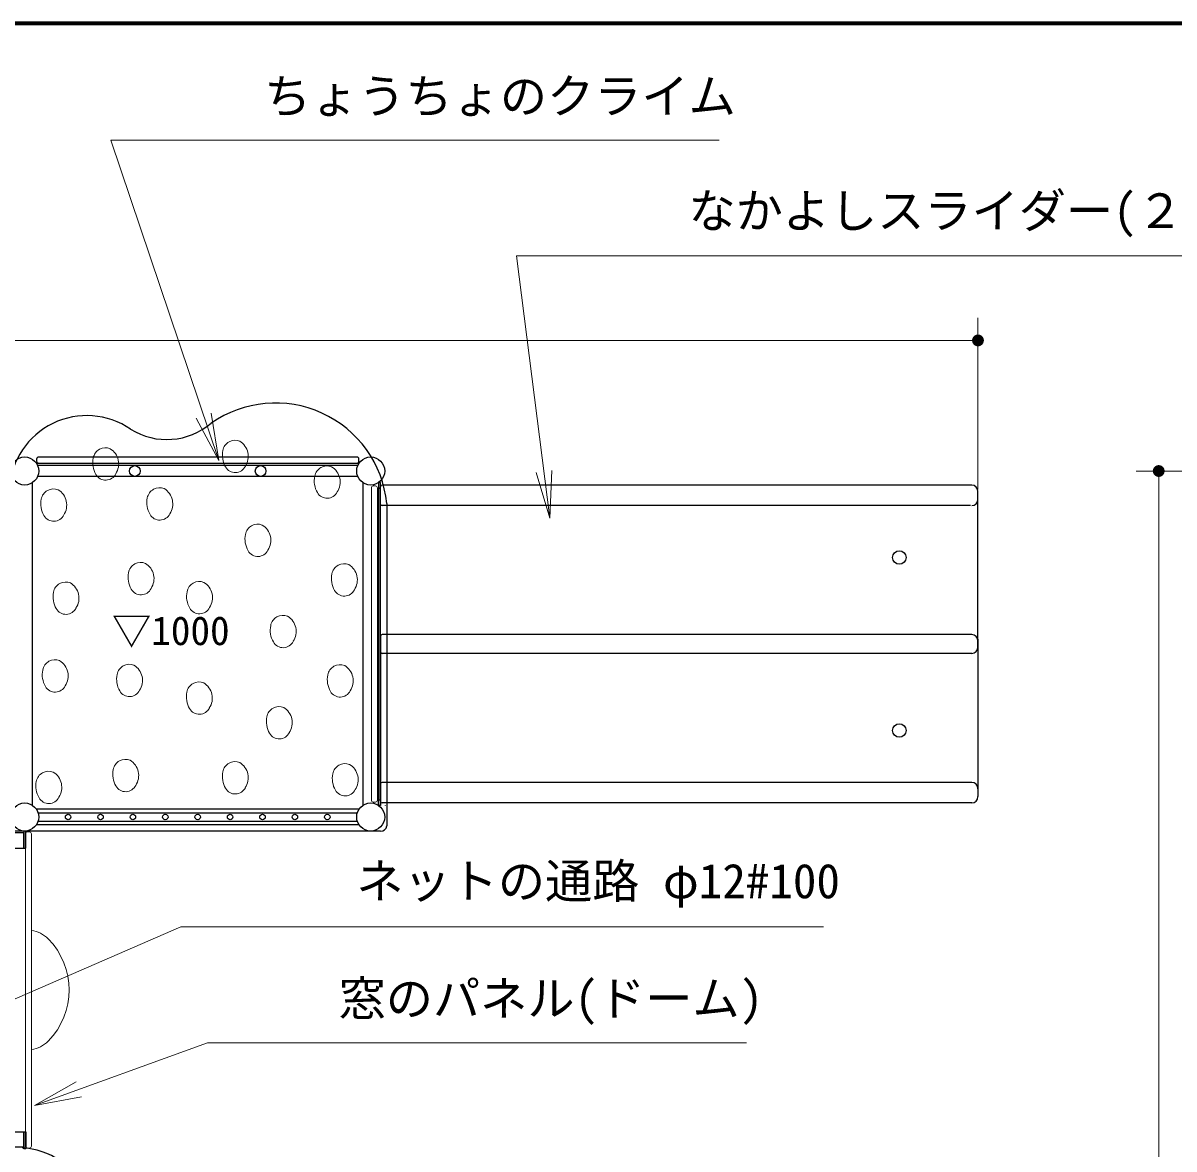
# Model space of a CAD drawing. Units: millimetres at full size, sheet at 1:60; details may follow other scales. Extents: x 900 to 24300, y 900 to 16920.
# Drawn here: x 6749 to 10408, y 13340 to 16920 of the extents above; entities that cross this region are included whole.
import ezdxf
from ezdxf.enums import TextEntityAlignment as Align

# ---------------------------------------------------------------- set-up
doc = ezdxf.new("R2010")
doc.units = ezdxf.units.MM
doc.header["$LTSCALE"] = 60
for name, color, linetype, lineweight in [('D-STR-1', 1, 'Continuous', 25), ('D-STR-2', 82, 'Continuous', 13), ('D-STR-3', 251, 'Continuous', 9), ('D-STR-DIM', 7, 'Continuous', 13), ('D-STR-HTXT', 7, 'Continuous', 13), ('D-STR-TXT', 7, 'Continuous', 13), ('D-TTL', 7, 'Continuous', 70)]:
    doc.layers.add(name, color=color, linetype=linetype, lineweight=lineweight)
doc.styles.add('ＭＳ ゴシック', font='')
doc.styles.get('ＭＳ ゴシック').set_extended_font_data('MS Gothic')

# ---------------------------------------------------------------- blocks, each defined once
blk = doc.blocks.new('open_arrow')
at = {"color": 0, "linetype": 'Continuous', "lineweight": -2}
blk.add_lwpolyline([(7.5, 1.25), (0, 0), (7.5, -1.25)], dxfattribs=at)
blk = doc.blocks.new('filled_dot')
at = {"color": 0, "linetype": 'Continuous', "lineweight": -2, "const_width": 1.25}
blk.add_lwpolyline([(-0.625, 0, 1), (0.625, 0, 1)], format="xyb", close=True, dxfattribs=at)

msp = doc.modelspace()

# ---------------------------------------------------------------- linework, layer by layer
at = {"layer": 'D-STR-1'}
for p, q in [((6791.07, 15520.72), (7817.32, 15520.72)), ((6791.7, 15533.72), (6791.7, 15526.72)), ((7810.7, 15539.72), (6797.7, 15539.72)), ((6797.7, 15520.72), (7810.7, 15520.72)), ((7816.7, 15526.72), (7816.7, 15533.72)), ((7813.02, 15512.72), (6795.38, 15512.72)), ((6779.2, 14432.6), (6779.2, 15458.85)), ((7813.02, 15478.72), (6795.38, 15478.72)), ((7829.2, 15458.85), (7829.2, 14432.6)), ((7879.2, 15458.85), (7879.2, 14432.6)), ((7879.2, 15458.85), (7879.2, 14432.6)), ((7885.2, 14915.72), (7885.2, 15445.72)), ((7885.2, 14915.72), (7885.2, 15445.72)), ((9765.2, 15450.72), (7890.2, 15450.72)), ((7879.2, 15408.85), (7879.2, 14482.6)), ((9785.2, 14930.72), (9785.2, 15430.72)), ((9761.64, 15385.72), (7890.2, 15385.72)), ((7905.43, 15392.61), (7905.41, 14367.6)), ((7885.2, 14975.72), (7885.2, 14445.72)), ((7885.2, 14975.72), (7885.2, 14445.72)), ((9765.2, 14975.72), (7890.2, 14975.72)), ((9785.2, 14960.72), (9785.2, 14460.72)), ((9765.2, 14915.72), (7890.2, 14915.72)), ((9765.2, 14505.72), (7890.2, 14505.72)), ((7817.32, 14420.72), (6791.07, 14420.72)), ((9765.2, 14440.72), (7890.2, 14440.72)), ((7901.8, 14432.8), (7901.79, 14432.87)), ((6796.62, 14409.32), (7811.78, 14409.32)), ((7884.93, 14350.37), (6723.47, 14350.45)), ((7817.32, 14370.72), (6791.07, 14370.72)), ((6796.62, 14382.12), (7811.78, 14382.12))]:
    msp.add_line(p, q, dxfattribs=at)
for points in [[(7879.2, 15458.85), (7879.2, 15440.72), (7885.2, 15440.72), (7885.2, 15458.85)], [(7885.2, 14450.72), (7885.2, 15440.72), (7879.2, 15440.72), (7879.2, 14450.72)], [(7879.2, 14432.6), (7879.2, 14450.72), (7885.2, 14450.72), (7885.2, 14432.6)], [(6751.2, 14296.17), (6757.2, 14296.17), (6757.2, 14351.17), (6751.2, 14351.17)], [(6751.2, 14296.87), (6751.2, 14345.47), (5657.2, 14345.47), (5657.2, 14296.87)], [(6751.2, 13394.57), (6751.2, 13345.97), (5657.2, 13345.97), (5657.2, 13394.57)], [(6751.2, 13395.27), (6757.2, 13395.27), (6757.2, 13340.27), (6751.2, 13340.27)]]:
    msp.add_lwpolyline(points, close=True, dxfattribs=at)
for centre, radius in [((6754.2, 15495.72), 44.55), ((7854.2, 15495.72), 44.55), ((7854.2, 15495.72), 44.55), ((7104.2, 15495.72), 17), ((7504.2, 15495.72), 17), ((9535.2, 15220.72), 21.35), ((9535.2, 14670.72), 21.35), ((6754.2, 14395.72), 44.55), ((7854.2, 14395.72), 44.55), ((6892.2, 14395.72), 8.65), ((6995.2, 14395.72), 8.65), ((7098.2, 14395.72), 8.65), ((7201.2, 14395.72), 8.65), ((7304.2, 14395.72), 8.65), ((7407.2, 14395.72), 8.65), ((7510.2, 14395.72), 8.65), ((7613.2, 14395.72), 8.65), ((7716.2, 14395.72), 8.65)]:
    msp.add_circle(centre, radius, dxfattribs=at)
for centre, radius, start, end in [((7551.46, 15356.13), 355.84, 5.88399, 125.01139), ((6951.14, 15425.66), 246.16, 55.45301, 176.25152), ((7205.78, 15815.23), 219.4, 238.37532, 310.16985), ((6797.7, 15533.72), 6, 90, 180), ((6797.7, 15526.72), 6, 180, 270), ((7810.7, 15533.72), 6, 0, 90), ((7810.7, 15526.72), 6, 270, 0), ((7890.2, 15445.72), 5, 90, 180), ((9765.2, 15430.72), 20, 0, 90), ((7890.2, 15390.72), 5, 180, 270), ((9765.2, 15405.72), 20, 270, 0), ((7890.2, 14970.72), 5, 90, 180), ((9765.2, 14955.72), 20, 0, 90), ((9765.2, 14935.72), 20, 270, 0), ((7890.2, 14920.72), 5, 180, 270), ((7890.2, 14500.72), 5, 90, 180), ((9765.2, 14485.72), 20, 0, 90), ((9765.2, 14460.72), 20, 270, 0), ((7890.2, 14445.72), 5, 180, 270), ((7886.09, 14369.78), 19.44, 266.5856, 353.5571), ((6729.44, 13098.78), 246.16, 325.45301, 86.25152)]:
    msp.add_arc(centre, radius, start, end, dxfattribs=at)
at = {"layer": 'D-STR-2'}
for p, q in [((7869.45, 15448.22), (7862.45, 15448.22)), ((7856.45, 15442.22), (7856.45, 14449.22)), ((7875.45, 14449.22), (7875.45, 15442.22)), ((7862.45, 14443.22), (7869.45, 14443.22)), ((6762.45, 14348.22), (6769.45, 14348.22)), ((6756.45, 13349.22), (6756.45, 14342.22)), ((6775.45, 14342.22), (6775.45, 13349.22)), ((6769.45, 13343.22), (6762.45, 13343.22))]:
    msp.add_line(p, q, dxfattribs=at)
for centre, start, end in [((7862.45, 15442.22), 90, 180), ((7869.45, 15442.22), 0, 90), ((7862.45, 14449.22), 180, 270), ((7869.45, 14449.22), 270, 360), ((6762.45, 14342.22), 90, 180), ((6769.45, 14342.22), 0, 90), ((6762.45, 13349.22), 180, 270), ((6769.45, 13349.22), 270, 360)]:
    msp.add_arc(centre, 6, start, end, dxfattribs=at)
at = {"layer": 'D-STR-3'}
for centre, radius, start, end in [((7423.1, 15553.8), 39.69, 68.17288, 169.65104), ((7408.36, 15542.24), 56.68, 326.31702, 58.64794), ((7011.08, 15529.91), 39.69, 68.17288, 169.65104), ((6996.35, 15518.35), 56.68, 326.31702, 58.64794), ((7458.25, 15546.39), 75.61, 168.91626, 209.88854), ((7046.24, 15522.51), 75.61, 168.91626, 209.88854), ((7011.67, 15502.28), 35.57, 209.38709, 334.20201), ((7423.69, 15526.17), 35.57, 209.38709, 334.20201), ((7715.22, 15472.21), 39.69, 68.17288, 169.65104), ((7700.49, 15460.65), 56.68, 326.31702, 58.64794), ((7750.38, 15464.8), 75.61, 168.91626, 209.88854), ((6845.77, 15399.16), 39.69, 68.17288, 169.65104), ((6831.04, 15387.6), 56.68, 326.31702, 58.64794), ((7218.09, 15395.41), 75.61, 168.91626, 209.88854), ((7182.93, 15402.81), 39.69, 68.17288, 169.65104), ((7168.2, 15391.25), 56.68, 326.31702, 58.64794), ((7715.82, 15444.58), 35.57, 209.38709, 334.20201), ((6880.93, 15391.75), 75.61, 168.91626, 209.88854), ((6846.36, 15371.53), 35.57, 209.38709, 334.20201), ((7183.53, 15375.18), 35.57, 209.38709, 334.20201), ((7494.91, 15287.1), 39.69, 68.17288, 169.65104), ((7480.18, 15275.54), 56.68, 326.31702, 58.64794), ((7530.07, 15279.69), 75.61, 168.91626, 209.88854), ((7495.51, 15259.47), 35.57, 209.38709, 334.20201), ((7123.29, 15165.34), 39.69, 68.17288, 169.65104), ((7108.55, 15153.78), 56.68, 326.31702, 58.64794), ((7769.86, 15161.31), 39.69, 68.17288, 169.65104), ((7755.13, 15149.75), 56.68, 326.31702, 58.64794), ((7158.45, 15157.93), 75.61, 168.91626, 209.88854), ((7805.02, 15153.9), 75.61, 168.91626, 209.88854), ((6884.72, 15103.23), 39.69, 68.17288, 169.65104), ((6869.99, 15091.67), 56.68, 326.31702, 58.64794), ((7123.88, 15137.71), 35.57, 209.38709, 334.20201), ((7309.31, 15104.92), 39.69, 68.17288, 169.65104), ((7294.57, 15093.36), 56.68, 326.31702, 58.64794), ((7770.46, 15133.68), 35.57, 209.38709, 334.20201), ((6919.88, 15095.82), 75.61, 168.91626, 209.88854), ((7344.46, 15097.51), 75.61, 168.91626, 209.88854), ((6885.31, 15075.6), 35.57, 209.38709, 334.20201), ((7309.9, 15077.29), 35.57, 209.38709, 334.20201), ((7575.24, 14997.25), 39.69, 68.17288, 169.65104), ((7560.51, 14985.69), 56.68, 326.31702, 58.64794), ((7610.4, 14989.85), 75.61, 168.91626, 209.88854), ((7575.84, 14969.62), 35.57, 209.38709, 334.20201), ((6850.35, 14855.91), 39.69, 68.17288, 169.65104), ((6885.51, 14848.5), 75.61, 168.91626, 209.88854), ((6835.62, 14844.35), 56.68, 326.31702, 58.64794), ((7086.77, 14841.6), 39.69, 68.17288, 169.65104), ((7072.03, 14830.04), 56.68, 326.31702, 58.64794), ((7756.74, 14840.13), 39.69, 68.17288, 169.65104), ((7742.01, 14828.57), 56.68, 326.31702, 58.64794), ((7121.93, 14834.19), 75.61, 168.91626, 209.88854), ((7308.68, 14785.35), 39.69, 68.17288, 169.65104), ((7293.95, 14773.79), 56.68, 326.31702, 58.64794), ((7791.9, 14832.72), 75.61, 168.91626, 209.88854), ((6850.95, 14828.28), 35.57, 209.38709, 334.20201), ((7087.36, 14813.97), 35.57, 209.38709, 334.20201), ((7343.84, 14777.94), 75.61, 168.91626, 209.88854), ((7757.34, 14812.5), 35.57, 209.38709, 334.20201), ((7309.28, 14757.72), 35.57, 209.38709, 334.20201), ((7598.09, 14699.66), 75.61, 168.91626, 209.88854), ((7562.93, 14707.07), 39.69, 68.17288, 169.65104), ((7548.2, 14695.51), 56.68, 326.31702, 58.64794), ((7563.53, 14679.44), 35.57, 209.38709, 334.20201), ((7074.6, 14539.37), 39.69, 68.17288, 169.65104), ((7059.87, 14527.81), 56.68, 326.31702, 58.64794), ((7423.1, 14532.04), 39.69, 68.17288, 169.65104), ((7408.36, 14520.48), 56.68, 326.31702, 58.64794), ((7772.57, 14525.93), 39.69, 68.17288, 169.65104), ((6830, 14501.67), 39.69, 68.17288, 169.65104), ((6815.27, 14490.11), 56.68, 326.31702, 58.64794), ((7109.76, 14531.97), 75.61, 168.91626, 209.88854), ((7458.25, 14524.64), 75.61, 168.91626, 209.88854), ((7807.72, 14518.52), 75.61, 168.91626, 209.88854), ((7757.83, 14514.37), 56.68, 326.31702, 58.64794), ((6865.16, 14494.26), 75.61, 168.91626, 209.88854), ((7075.2, 14511.74), 35.57, 209.38709, 334.20201), ((6830.6, 14474.04), 35.57, 209.38709, 334.20201), ((7423.69, 14504.41), 35.57, 209.38709, 334.20201), ((7773.16, 14498.3), 35.57, 209.38709, 334.20201), ((6758.19, 13935.87), 101.44, 45.72572, 80.2029), ((6661.96, 13845.72), 233.24, 315.74079, 44.25921), ((6758.19, 13755.58), 101.44, 279.7971, 314.27428)]:
    msp.add_arc(centre, radius, start, end, dxfattribs=at)
at = {"layer": 'D-STR-DIM'}
for p, q in [((9785.2, 15437.21), (9785.2, 15982.91)), ((1605.2, 15910.91), (9785.2, 15910.91)), ((11255.04, 15495.72), (10287.86, 15495.72)), ((10359.86, 9195.72), (10359.86, 15495.72))]:
    msp.add_line(p, q, dxfattribs=at)
at = {"layer": 'D-STR-HTXT'}
for points in [[(7371.22, 15529.64), (7027.69, 16547.83), (7047.69, 16547.83), (8962.59, 16547.83), (8005.14, 16547.83)], [(8424.17, 15345.71), (8317.88, 16179.48), (8337.88, 16179.48), (10612.33, 16179.48), (9475.1, 16179.48)], [(6535.28, 13735.56), (7250.75, 14046.9), (7270.75, 14046.9), (9293.8, 14046.9), (8282.28, 14046.9)], [(6784.74, 13478.68), (7335.46, 13677.6), (7355.46, 13677.6), (9049.56, 13677.6), (8202.51, 13677.6)]]:
    msp.add_lwpolyline(points, dxfattribs=at)
at = {"layer": 'D-TTL'}
msp.add_lwpolyline([(900, 900), (900, 16920), (24300, 16920), (24300, 900)], close=True, dxfattribs=at)

# ---------------------------------------------------------------- block references
at = {"layer": 'D-STR-DIM', "xscale": 15, "yscale": 15}
for p, rotation in [((9785.2, 15910.91), 180), ((10359.86, 15495.72), 270)]:
    msp.add_blockref('filled_dot', p, dxfattribs=dict(at, rotation=rotation))
at = {"layer": 'D-STR-HTXT', "xscale": 20, "yscale": 20}
for p, rotation in [((7371.22, 15529.64), 108.6), ((8424.17, 15345.71), 97.3), ((6784.74, 13478.68), 19.9)]:
    msp.add_blockref('open_arrow', p, dxfattribs=dict(at, rotation=rotation))

# ---------------------------------------------------------------- texts
at = {"layer": 'D-STR-HTXT', "style": 'ＭＳ ゴシック'}
for s, p in [('ちょうちょのクライム', (9015.17, 16687.9)), ('なかよしスライダー(２連)', (10664.75, 16323.36)), ('ネットの通路 φ12#100', (9346.35, 14192.3)), ('窓のパネル(ドーム)', (9102.13, 13819.19))]:
    msp.add_text(s, height=110, dxfattribs=at).set_placement(p, align=Align.MIDDLE_RIGHT)
at = {"layer": 'D-STR-TXT', "style": 'ＭＳ ゴシック'}
msp.add_text('▽1000', height=91.64, dxfattribs=at).set_placement((7031.38, 14914.82), align=Align.BOTTOM_LEFT)

doc.saveas('drawing.dxf')
